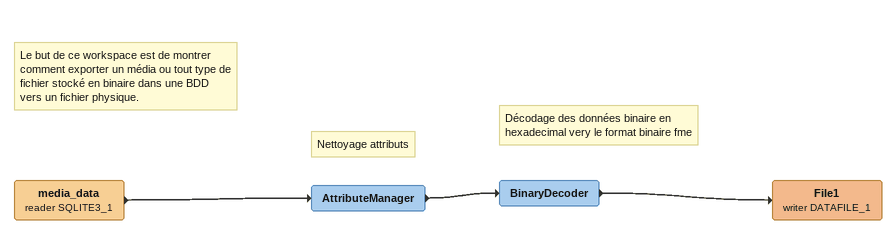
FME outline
Note: Le but de ce workspace est de montrer comment exporter un média ou tout type de fichier stocké en binaire dans une BDD vers un fichier physique.
media_data (reader SQLITE3_1)
    -> AttributeManager
Note: Nettoyage attributs
AttributeManager
    -> BinaryDecoder
Note: Décodage des données binaire en hexadecimal very le format binaire fme
BinaryDecoder
    -> File1 (writer DATAFILE_1)
File1 (writer DATAFILE_1)
